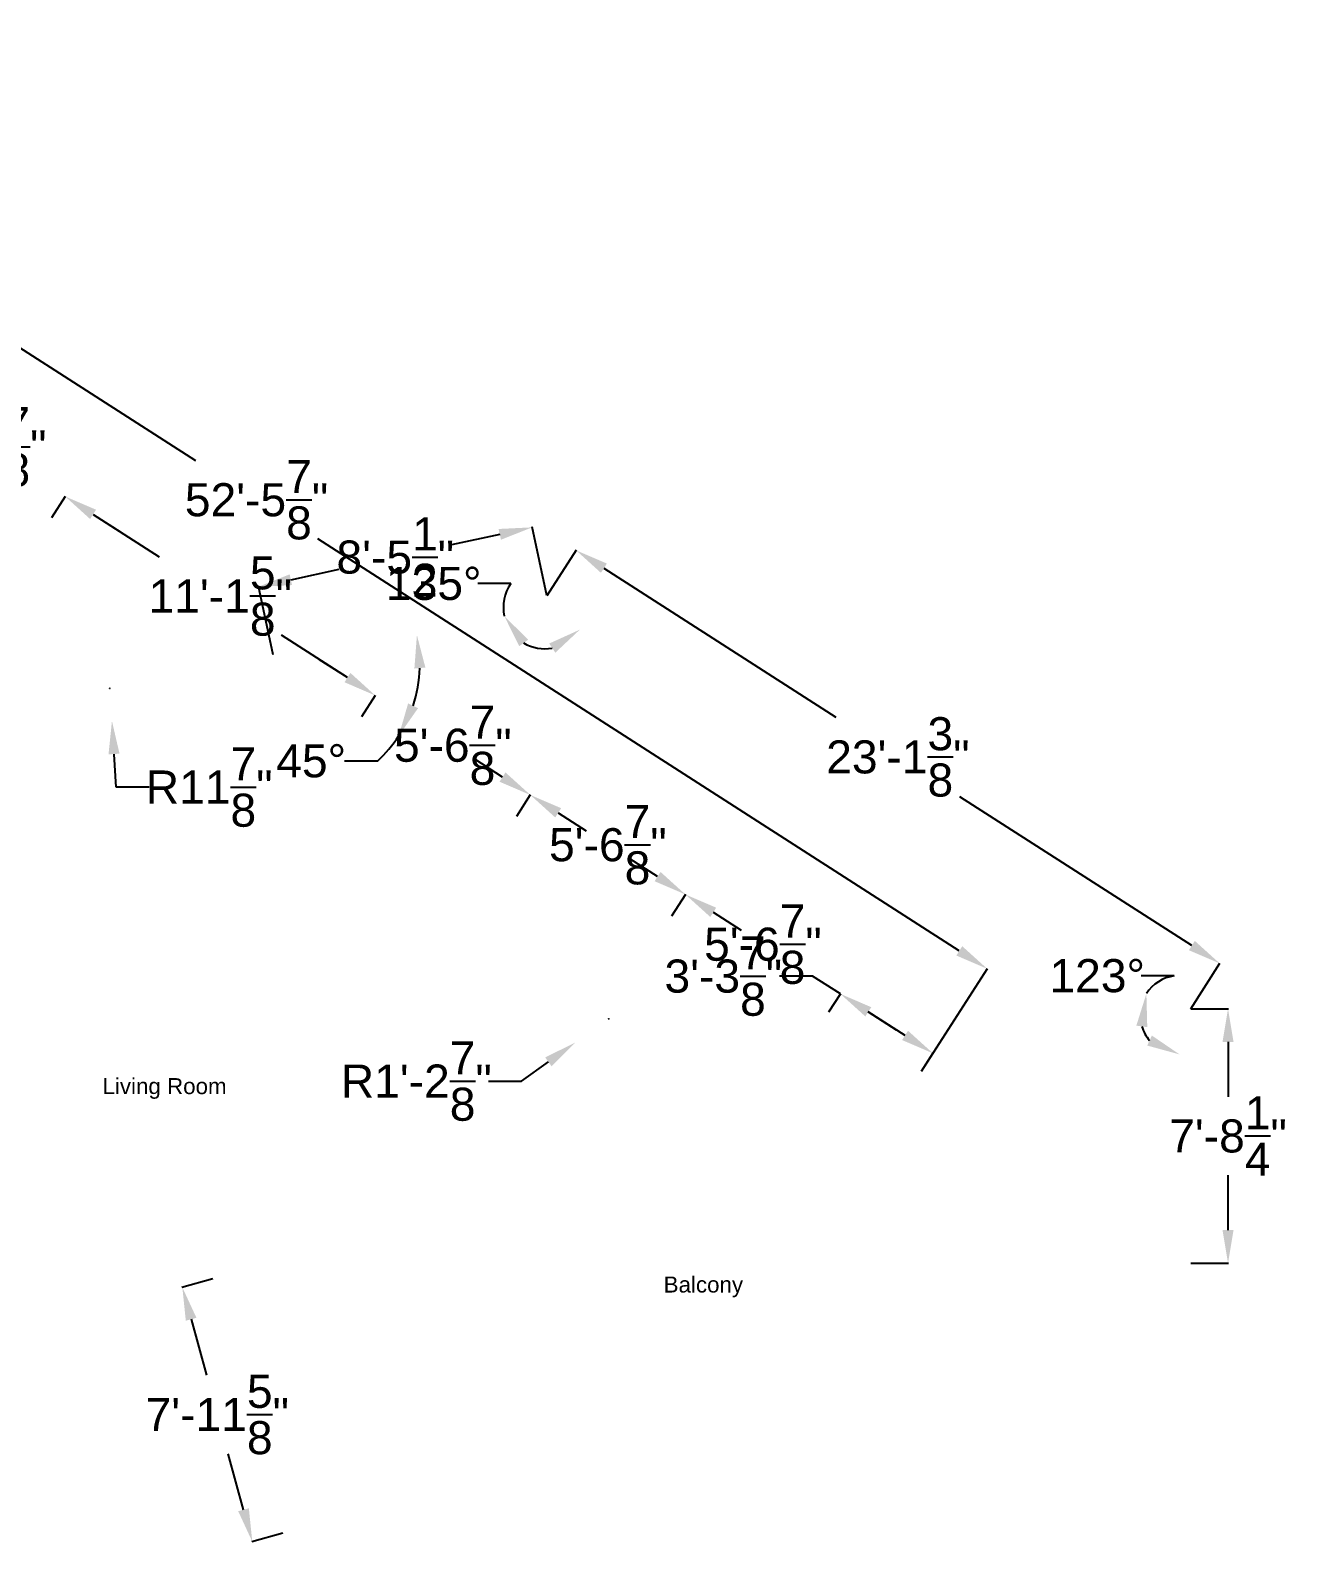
# Model space of a CAD drawing. Header units: inches. Extents: x 49 to 4147, y 45 to 8713.
# Drawn here: x 3682 to 4147, y 443 to 991 of the extents above; entities that cross this region are included whole.
import ezdxf

# ---------------------------------------------------------------- set-up
doc = ezdxf.new("R2010")
doc.units = ezdxf.units.IN
doc.header["$LTSCALE"] = 10
doc.header["$MEASUREMENT"] = 0
doc.layers.add('dim-u6', color=7, linetype='Continuous')
doc.styles.get("Standard").update_dxf_attribs({"font": 'arial.ttf'})
doc.dimstyles.get("Standard").update_dxf_attribs({"dimtxt": 12, "dimasz": 12, "dimexe": 0.18, "dimexo": 0.0625, "dimgap": 0.09, "dimtad": 0, "dimtih": 1, "dimtoh": 1, "dimdec": 3, "dimzin": 0, "dimdsep": 46, "dimlunit": 4, "dimtxsty": 'Standard', "dimcen": 0.09, "dimadec": 0, "dimazin": 0, "dimtfac": 1, "dimtdec": 3, "dimtofl": 0, "dimtmove": 0, "dimatfit": 3, "dimfxl": 1, "dimtolj": 1, "dimtzin": 0, "dimarcsym": 0})

# ---------------------------------------------------------------- blocks, each defined once
blk = doc.blocks.new('*D217')
at = {"layer": 'Defpoints', "color": 0, "transparency": 16777216}
for p in [(3475.08, 953.86), (4028.95, 650.65), (4005.08, 613.46)]:
    blk.add_point(p, dxfattribs=at)
at = {"layer": 'dim-u6', "color": 0, "lineweight": -2, "transparency": 16777216}
for p, q in [((3475.12, 953.92), (3498.99, 991.11)), ((3508.99, 984.47), (3741.74, 835.04)), ((4018.85, 657.13), (3786.11, 806.56)), ((4005.11, 613.51), (4029.05, 650.8))]:
    blk.add_line(p, q, dxfattribs=at)
at = {"layer": 'dim-u6', "color": 0, "transparency": 16777216}
for points in [[(3510.07, 986.16), (3507.91, 982.79), (3498.9, 990.96)], [(4019.93, 658.82), (4017.77, 655.45), (4028.95, 650.65)]]:
    blk.add_solid(points, dxfattribs=at)
at = {"layer": 'dim-u6', "color": 0, "transparency": 16777216, "insert": (3763.92, 820.8), "char_height": 12, "attachment_point": 5}
blk.add_mtext('\\A1;52\'-5{\\H1.000000x;\\S7/8;}"', dxfattribs=at)
blk = doc.blocks.new('*D220')
at = {"layer": 'Defpoints', "color": 0, "transparency": 16777216}
for p in [(3710.71, 752.38), (3711.47, 740.52)]:
    blk.add_point(p, dxfattribs=at)
at = {"layer": 'dim-u6', "color": 0, "lineweight": -2, "transparency": 16777216}
for p, q in [((3710.62, 752.38), (3710.8, 752.38)), ((3710.71, 752.29), (3710.71, 752.47)), ((3712.99, 716.57), (3712.23, 728.54)), ((3724.99, 716.57), (3712.99, 716.57))]:
    blk.add_line(p, q, dxfattribs=at)
at = {"layer": 'dim-u6', "color": 0, "transparency": 16777216}
blk.add_solid([(3714.22, 728.67), (3710.23, 728.42), (3711.47, 740.52)], dxfattribs=at)
at = {"layer": 'dim-u6', "color": 0, "transparency": 16777216, "insert": (3746.73, 716.57), "char_height": 12, "attachment_point": 5}
blk.add_mtext('\\A1;R11{\\H1.000000x;\\S7/8;}"', dxfattribs=at)
blk = doc.blocks.new('*D190')
at = {"layer": 'Defpoints', "color": 0, "transparency": 16777216}
for p in [(3891.69, 632.53), (3879.55, 623.86)]:
    blk.add_point(p, dxfattribs=at)
at = {"layer": 'dim-u6', "color": 0, "lineweight": -2, "transparency": 16777216}
for p, q in [((3891.6, 632.53), (3891.78, 632.53)), ((3891.69, 632.44), (3891.69, 632.62)), ((3860.02, 609.91), (3869.78, 616.88)), ((3848.02, 609.91), (3860.02, 609.91))]:
    blk.add_line(p, q, dxfattribs=at)
at = {"layer": 'dim-u6', "color": 0, "transparency": 16777216}
blk.add_solid([(3868.62, 618.51), (3870.94, 615.26), (3879.55, 623.86)], dxfattribs=at)
at = {"layer": 'dim-u6', "color": 0, "transparency": 16777216, "insert": (3821.88, 609.91), "char_height": 12, "attachment_point": 5}
blk.add_mtext('\\A1;R1\'-2{\\H1.000000x;\\S7/8;}"', dxfattribs=at)
blk = doc.blocks.new('*D236')
at = {"layer": 'Defpoints', "color": 0, "transparency": 16777216}
for p in [(3975.74, 641.51), (3971.55, 634.98), (4005.08, 613.46)]:
    blk.add_point(p, dxfattribs=at)
at = {"layer": 'dim-u6', "color": 0, "lineweight": -2, "transparency": 16777216}
for p, q in [((3965.64, 647.99), (3953.64, 647.99)), ((3975.74, 641.51), (3965.64, 647.99)), ((3971.58, 635.03), (3975.84, 641.66)), ((3999.17, 626.48), (3985.84, 635.03)), ((4005.11, 613.51), (4009.37, 620.15))]:
    blk.add_line(p, q, dxfattribs=at)
at = {"layer": 'dim-u6', "color": 0, "transparency": 16777216}
for points in [[(3986.92, 636.71), (3984.76, 633.35), (3975.74, 641.51)], [(4000.25, 628.16), (3998.09, 624.79), (4009.27, 620)]]:
    blk.add_solid(points, dxfattribs=at)
at = {"layer": 'dim-u6', "color": 0, "transparency": 16777216, "insert": (3933.25, 647.99), "char_height": 12, "attachment_point": 5}
blk.add_mtext('\\A1;3\'-3{\\H1.000000x;\\S7/8;}"', dxfattribs=at)
blk = doc.blocks.new('*D237')
at = {"layer": 'Defpoints', "color": 0, "transparency": 16777216}
for p in [(3919.49, 677.6), (3914.52, 669.85), (3971.55, 634.98)]:
    blk.add_point(p, dxfattribs=at)
at = {"layer": 'dim-u6', "color": 0, "lineweight": -2, "transparency": 16777216}
for p, q in [((3909.39, 684.08), (3899.29, 690.56)), ((3914.55, 669.9), (3919.59, 677.75)), ((3971.58, 635.03), (3975.84, 641.66)), ((3985.84, 635.03), (3995.94, 628.55))]:
    blk.add_line(p, q, dxfattribs=at)
at = {"layer": 'dim-u6', "color": 0, "transparency": 16777216}
for points in [[(3910.47, 685.77), (3908.31, 682.4), (3919.49, 677.6)], [(3986.92, 636.71), (3984.76, 633.35), (3975.74, 641.51)]]:
    blk.add_solid(points, dxfattribs=at)
at = {"layer": 'dim-u6', "color": 0, "transparency": 16777216, "insert": (3947.62, 659.56), "char_height": 12, "attachment_point": 5}
blk.add_mtext('\\A1;5\'-6{\\H1.000000x;\\S7/8;}"', dxfattribs=at)
blk = doc.blocks.new('*D238')
at = {"layer": 'Defpoints', "color": 0, "transparency": 16777216}
for p in [(3863.25, 713.69), (3858.29, 705.96), (3914.52, 669.85)]:
    blk.add_point(p, dxfattribs=at)
at = {"layer": 'dim-u6', "color": 0, "lineweight": -2, "transparency": 16777216}
for p, q in [((3853.15, 720.17), (3843.05, 726.65)), ((3858.32, 706.02), (3863.35, 713.84)), ((3914.55, 669.9), (3919.59, 677.75)), ((3929.59, 671.12), (3939.69, 664.64))]:
    blk.add_line(p, q, dxfattribs=at)
at = {"layer": 'dim-u6', "color": 0, "transparency": 16777216}
for points in [[(3854.23, 721.86), (3852.07, 718.49), (3863.25, 713.69)], [(3930.67, 672.8), (3928.51, 669.44), (3919.49, 677.6)]]:
    blk.add_solid(points, dxfattribs=at)
at = {"layer": 'dim-u6', "color": 0, "transparency": 16777216, "insert": (3891.37, 695.65), "char_height": 12, "attachment_point": 5}
blk.add_mtext('\\A1;5\'-6{\\H1.000000x;\\S7/8;}"', dxfattribs=at)
blk = doc.blocks.new('*D239')
at = {"layer": 'Defpoints', "color": 0, "transparency": 16777216}
for p in [(3807, 749.78), (3802.06, 742.08), (3858.29, 705.96)]:
    blk.add_point(p, dxfattribs=at)
at = {"layer": 'dim-u6', "color": 0, "lineweight": -2, "transparency": 16777216}
for p, q in [((3796.91, 756.26), (3786.81, 762.74)), ((3802.1, 742.14), (3807.1, 749.93)), ((3858.32, 706.02), (3863.35, 713.84)), ((3873.35, 707.21), (3883.45, 700.73))]:
    blk.add_line(p, q, dxfattribs=at)
at = {"layer": 'dim-u6', "color": 0, "transparency": 16777216}
for points in [[(3797.99, 757.95), (3795.83, 754.58), (3807, 749.78)], [(3874.43, 708.9), (3872.27, 705.53), (3863.25, 713.69)]]:
    blk.add_solid(points, dxfattribs=at)
at = {"layer": 'dim-u6', "color": 0, "transparency": 16777216, "insert": (3835.13, 731.74), "char_height": 12, "attachment_point": 5}
blk.add_mtext('\\A1;5\'-6{\\H1.000000x;\\S7/8;}"', dxfattribs=at)
blk = doc.blocks.new('*D240')
at = {"layer": 'Defpoints', "color": 0, "transparency": 16777216}
for p in [(3694.52, 821.96), (3689.61, 814.32), (3802.06, 742.08)]:
    blk.add_point(p, dxfattribs=at)
at = {"layer": 'dim-u6', "color": 0, "lineweight": -2, "transparency": 16777216}
for p, q in [((3689.64, 814.37), (3694.61, 822.12)), ((3704.62, 815.48), (3728.57, 800.11)), ((3796.91, 756.26), (3772.95, 771.64)), ((3802.1, 742.14), (3807.1, 749.93))]:
    blk.add_line(p, q, dxfattribs=at)
at = {"layer": 'dim-u6', "color": 0, "transparency": 16777216}
for points in [[(3705.7, 817.17), (3703.54, 813.8), (3694.52, 821.96)], [(3797.99, 757.95), (3795.83, 754.58), (3807, 749.78)]]:
    blk.add_solid(points, dxfattribs=at)
at = {"layer": 'dim-u6', "color": 0, "transparency": 16777216, "insert": (3750.76, 785.87), "char_height": 12, "attachment_point": 5}
blk.add_mtext('\\A1;11\'-1{\\H1.000000x;\\S5/8;}"', dxfattribs=at)
blk = doc.blocks.new('*D241')
at = {"layer": 'Defpoints', "color": 0, "transparency": 16777216}
for p in [(3638.27, 858.05), (3633.38, 850.44), (3689.61, 814.32)]:
    blk.add_point(p, dxfattribs=at)
at = {"layer": 'dim-u6', "color": 0, "lineweight": -2, "transparency": 16777216}
for p, q in [((3628.17, 864.53), (3618.07, 871.02)), ((3633.42, 850.49), (3638.37, 858.21)), ((3689.64, 814.37), (3694.61, 822.12)), ((3704.62, 815.48), (3714.72, 809))]:
    blk.add_line(p, q, dxfattribs=at)
at = {"layer": 'dim-u6', "color": 0, "transparency": 16777216}
for points in [[(3629.25, 866.22), (3627.09, 862.85), (3638.27, 858.05)], [(3705.7, 817.17), (3703.54, 813.8), (3694.52, 821.96)]]:
    blk.add_solid(points, dxfattribs=at)
at = {"layer": 'dim-u6', "color": 0, "transparency": 16777216, "insert": (3666.39, 840.01), "char_height": 12, "attachment_point": 5}
blk.add_mtext('\\A1;5\'-6{\\H1.000000x;\\S7/8;}"', dxfattribs=at)
blk = doc.blocks.new('*D269')
at = {"layer": 'Defpoints', "color": 0, "transparency": 16777216}
for p in [(3748.14, 538.13), (3773.51, 445.89), (3762.38, 442.83)]:
    blk.add_point(p, dxfattribs=at)
at = {"layer": 'dim-u6', "color": 0, "lineweight": -2, "transparency": 16777216}
for p, q in [((3748.08, 538.12), (3736.83, 535.03)), ((3740.19, 523.5), (3745.78, 503.19)), ((3759.2, 454.4), (3753.61, 474.71)), ((3773.45, 445.88), (3762.21, 442.78))]:
    blk.add_line(p, q, dxfattribs=at)
at = {"layer": 'dim-u6', "color": 0, "transparency": 16777216}
for points in [[(3742.12, 524.03), (3738.26, 522.97), (3737.01, 535.07)], [(3761.13, 454.93), (3757.27, 453.87), (3762.38, 442.83)]]:
    blk.add_solid(points, dxfattribs=at)
at = {"layer": 'dim-u6', "color": 0, "transparency": 16777216, "insert": (3749.69, 488.95), "char_height": 12, "attachment_point": 5}
blk.add_mtext('\\A1;7\'-11{\\H1.000000x;\\S5/8;}"', dxfattribs=at)
blk = doc.blocks.new('*D271')
at = {"layer": 'Defpoints', "color": 0, "transparency": 16777216}
for p in [(4102.74, 636.12), (4116.33, 636.12), (4102.74, 543.88)]:
    blk.add_point(p, dxfattribs=at)
at = {"layer": 'dim-u6', "color": 0, "lineweight": -2, "transparency": 16777216}
for p, q in [((4102.81, 636.12), (4116.51, 636.12)), ((4116.33, 624.12), (4116.33, 604.22)), ((4116.33, 555.88), (4116.33, 575.78)), ((4102.81, 543.88), (4116.51, 543.88))]:
    blk.add_line(p, q, dxfattribs=at)
at = {"layer": 'dim-u6', "color": 0, "transparency": 16777216}
for points in [[(4114.33, 624.12), (4118.33, 624.12), (4116.33, 636.12)], [(4114.33, 555.88), (4118.33, 555.88), (4116.33, 543.88)]]:
    blk.add_solid(points, dxfattribs=at)
at = {"layer": 'dim-u6', "color": 0, "transparency": 16777216, "insert": (4116.33, 590), "char_height": 12, "attachment_point": 5}
blk.add_mtext('\\A1;7\'-8{\\H1.000000x;\\S1/4;}"', dxfattribs=at)
blk = doc.blocks.new('*D272')
at = {"layer": 'Defpoints', "color": 0, "transparency": 16777216}
for p in [(3879.83, 802.44), (3869.27, 785.98), (4102.74, 636.12)]:
    blk.add_point(p, dxfattribs=at)
at = {"layer": 'dim-u6', "color": 0, "lineweight": -2, "transparency": 16777216}
for p, q in [((3869.3, 786.03), (3879.93, 802.59)), ((3889.93, 795.96), (3974.05, 741.96)), ((4103.21, 659.06), (4019.09, 713.06)), ((4102.78, 636.17), (4113.41, 652.73))]:
    blk.add_line(p, q, dxfattribs=at)
at = {"layer": 'dim-u6', "color": 0, "transparency": 16777216}
for points in [[(3891.01, 797.64), (3888.85, 794.27), (3879.83, 802.44)], [(4104.29, 660.75), (4102.13, 657.38), (4113.31, 652.58)]]:
    blk.add_solid(points, dxfattribs=at)
at = {"layer": 'dim-u6', "color": 0, "transparency": 16777216, "insert": (3996.57, 727.51), "char_height": 12, "attachment_point": 5}
blk.add_mtext('\\A1;23\'-1{\\H1.000000x;\\S3/8;}"', dxfattribs=at)
blk = doc.blocks.new('*D273')
at = {"layer": 'Defpoints', "color": 0, "transparency": 16777216}
for p in [(3863.88, 810.77), (3869.27, 785.98), (3770.02, 764.43)]:
    blk.add_point(p, dxfattribs=at)
at = {"layer": 'dim-u6', "color": 0, "lineweight": -2, "transparency": 16777216}
for p, q in [((3852.16, 808.22), (3834.68, 804.43)), ((3869.25, 786.04), (3863.85, 810.94)), ((3776.36, 791.77), (3793.84, 795.56)), ((3770, 764.5), (3764.6, 789.4))]:
    blk.add_line(p, q, dxfattribs=at)
at = {"layer": 'dim-u6', "color": 0, "transparency": 16777216}
for points in [[(3851.73, 810.18), (3852.58, 806.27), (3863.88, 810.77)], [(3775.94, 793.73), (3776.79, 789.82), (3764.63, 789.23)]]:
    blk.add_solid(points, dxfattribs=at)
at = {"layer": 'dim-u6', "color": 0, "transparency": 16777216, "insert": (3814.26, 800), "char_height": 12, "attachment_point": 5}
blk.add_mtext('\\A1;8\'-5{\\H1.000000x;\\S1/2;}"', dxfattribs=at)
blk = doc.blocks.new('*D274')
at = {"layer": 'Defpoints', "color": 0, "transparency": 16777216}
for p in [(3475.08, 953.86), (3868.51, 781.77), (3774.75, 761.39), (3823.15, 759.09), (4005.08, 613.46)]:
    blk.add_point(p, dxfattribs=at)
at = {"layer": 'dim-u6', "color": 0, "lineweight": -2, "transparency": 16777216}
blk.add_line((3807.84, 725.99), (3795.84, 725.99), dxfattribs=at)
for start, end in [(341.5152, 358.0383), (313.0614, 327.2883)]:
    blk.add_arc((3774.75, 761.39), 48.45, start, end, dxfattribs=at)
at = {"layer": 'dim-u6', "color": 0, "transparency": 16777216}
for points in [[(3821.18, 759.55), (3825.17, 759.91), (3822.1, 771.68)], [(3822.51, 745.17), (3818.9, 746.89), (3815.52, 735.21)]]:
    blk.add_solid(points, dxfattribs=at)
at = {"layer": 'dim-u6', "color": 0, "transparency": 16777216, "insert": (3783.73, 725.99), "char_height": 12, "attachment_point": 5}
blk.add_mtext('\\A1;45°', dxfattribs=at)
blk = doc.blocks.new('*D275')
at = {"layer": 'Defpoints', "color": 0, "transparency": 16777216}
for p in [(3868.51, 781.77), (3868.51, 781.77), (3871.71, 767.07), (3774.75, 761.39), (4098.75, 633.89)]:
    blk.add_point(p, dxfattribs=at)
at = {"layer": 'dim-u6', "color": 0, "lineweight": -2, "transparency": 16777216}
blk.add_line((3856.15, 790.35), (3844.15, 790.35), dxfattribs=at)
for start, end in [(145.2662, 192.2652), (239.2642, 280.2877)]:
    blk.add_arc((3868.51, 781.77), 15.05, start, end, dxfattribs=at)
at = {"layer": 'dim-u6', "color": 0, "transparency": 16777216}
for points in [[(3859.2, 767.67), (3862.45, 770.01), (3853.81, 778.58)], [(3870.09, 768.63), (3872.31, 765.31), (3881.17, 773.64)]]:
    blk.add_solid(points, dxfattribs=at)
at = {"layer": 'dim-u6', "color": 0, "transparency": 16777216, "insert": (3828.19, 790.35), "char_height": 12, "attachment_point": 5}
blk.add_mtext('\\A1;135°', dxfattribs=at)
blk = doc.blocks.new('*D276')
at = {"layer": 'Defpoints', "color": 0, "transparency": 16777216}
for p in [(3868.51, 781.77), (4098.75, 633.89), (4098.75, 633.89), (4089.38, 623.07), (4098.75, 546.91)]:
    blk.add_point(p, dxfattribs=at)
at = {"layer": 'dim-u6', "color": 0, "lineweight": -2, "transparency": 16777216}
blk.add_line((4096.83, 648.07), (4084.83, 648.07), dxfattribs=at)
for start, end in [(97.7244, 147.2867), (196.8491, 220.4377)]:
    blk.add_arc((4098.75, 633.89), 14.31, start, end, dxfattribs=at)
at = {"layer": 'dim-u6', "color": 0, "transparency": 16777216}
for points in [[(4083.07, 630.01), (4087.03, 629.46), (4086.71, 641.62)], [(4088.7, 626.42), (4087.02, 622.79), (4098.75, 619.57)]]:
    blk.add_solid(points, dxfattribs=at)
at = {"layer": 'dim-u6', "color": 0, "transparency": 16777216, "insert": (4068.87, 648.07), "char_height": 12, "attachment_point": 5}
blk.add_mtext('\\A1;123°', dxfattribs=at)

msp = doc.modelspace()

# ---------------------------------------------------------------- texts
at = {"layer": 'dim-u6', "attachment_point": 1}
for s, insert, char_height in [('Living Room', (3708.0457, 610.97394), 5.7975016), ('Balcony', (3911.60463, 538.99581), 5.797502)]:
    msp.add_mtext_dynamic_manual_height_columns(s, width=61.4622433, gutter_width=1, heights=[0], dxfattribs=dict(at, insert=insert, char_height=char_height))

# ---------------------------------------------------------------- dimensions: what is measured, and where the dimension line sits
at = {"layer": 'dim-u6'}
for base, p1, p2, angle, picture, middle in [((4028.9523, 650.65102), (3475.08179, 953.86304), (4005.0756, 613.46076), 147.298938, '*D217', (3763.92392, 820.80315)), ((3638.27153, 858.05419), (3689.61117, 814.31996), (3633.38481, 850.43858), 327.3128712, '*D241', (3666.39375, 840.00897)), ((3694.51597, 821.96374), (3802.06388, 742.0827), (3689.61117, 814.31996), 327.3128712, '*D240', (3750.76041, 785.87329)), ((3807.00485, 749.78284), (3858.29024, 705.96407), (3802.06388, 742.0827), 327.3128712, '*D239', (3835.12707, 731.73762)), ((3863.24929, 713.69239), (3914.5166, 669.84544), (3858.29024, 705.96407), 327.3128712, '*D238', (3891.37151, 695.64717)), ((3919.49373, 677.60195), (3971.54547, 634.97609), (3914.5166, 669.84544), 327.3128712, '*D237', (3947.61626, 659.55652))]:
    dim = msp.add_linear_dim(base=base, p1=p1, p2=p2, angle=angle, dimstyle='Standard', override={"dimtmove": 1}, dxfattribs=at)
    dim.commit()
    dim.dimension.update_dxf_attribs({"geometry": picture, "text_midpoint": middle})
for base, line1, line2, picture, middle in [((3823.15015, 759.08601), ((3774.75321, 761.39129), (3868.51413, 781.77479)), ((3475.08179, 953.86304), (4005.0756, 613.46076)), '*D274', (3783.73297, 725.99134)), ((3871.71442, 767.0717), ((3868.51413, 781.77479), (4098.75402, 633.88808)), ((3774.75321, 761.39129), (3868.51413, 781.77479)), '*D275', (3828.19043, 790.34825)), ((4089.38085, 623.06909), ((4098.75402, 633.88808), (4098.75402, 546.91185)), ((3868.51413, 781.77479), (4098.75402, 633.88808)), '*D276', (4068.87236, 648.07275))]:
    dim = msp.add_angular_dim_2l(base=base, line1=line1, line2=line2, dimstyle='Standard', dxfattribs=at)
    dim.commit()
    dim.dimension.update_dxf_attribs({"geometry": picture, "text_midpoint": middle})
for p1, p2, distance, picture, middle in [((3770.01513, 764.43445), (3869.26531, 785.97607), 25.36814, '*D273', (3814.2595, 799.9962)), ((4102.74373, 636.12182), (3869.26531, 785.97607), -19.55958, '*D272', (3996.56959, 727.50971)), ((4005.0756, 613.46076), (3971.54547, 634.97609), -7.76468, '*D236', (3933.24907, 647.99171)), ((4102.74373, 543.87959), (4102.74373, 636.12182), -13.58366, '*D271', (4116.32739, 590.0007)), ((3748.1376, 538.13485), (3773.51209, 445.89262), -11.54412, '*D269', (3749.69419, 488.95186))]:
    dim = msp.add_aligned_dim(p1=p1, p2=p2, distance=distance, dimstyle='Standard', dxfattribs=at)
    dim.commit()
    dim.dimension.update_dxf_attribs({"geometry": picture, "text_midpoint": middle})
for center, mpoint, picture, middle in [((3710.71449, 752.38278), (3711.46751, 740.51793), '*D220', (3746.73249, 716.56612)), ((3891.68796, 632.53136), (3879.54608, 623.85895), '*D190', (3821.87982, 609.90962))]:
    dim = msp.add_radius_dim(center=center, mpoint=mpoint, dimstyle='Standard', dxfattribs=at)
    dim.commit()
    dim.dimension.update_dxf_attribs({"geometry": picture, "text_midpoint": middle})

doc.saveas('drawing.dxf')
